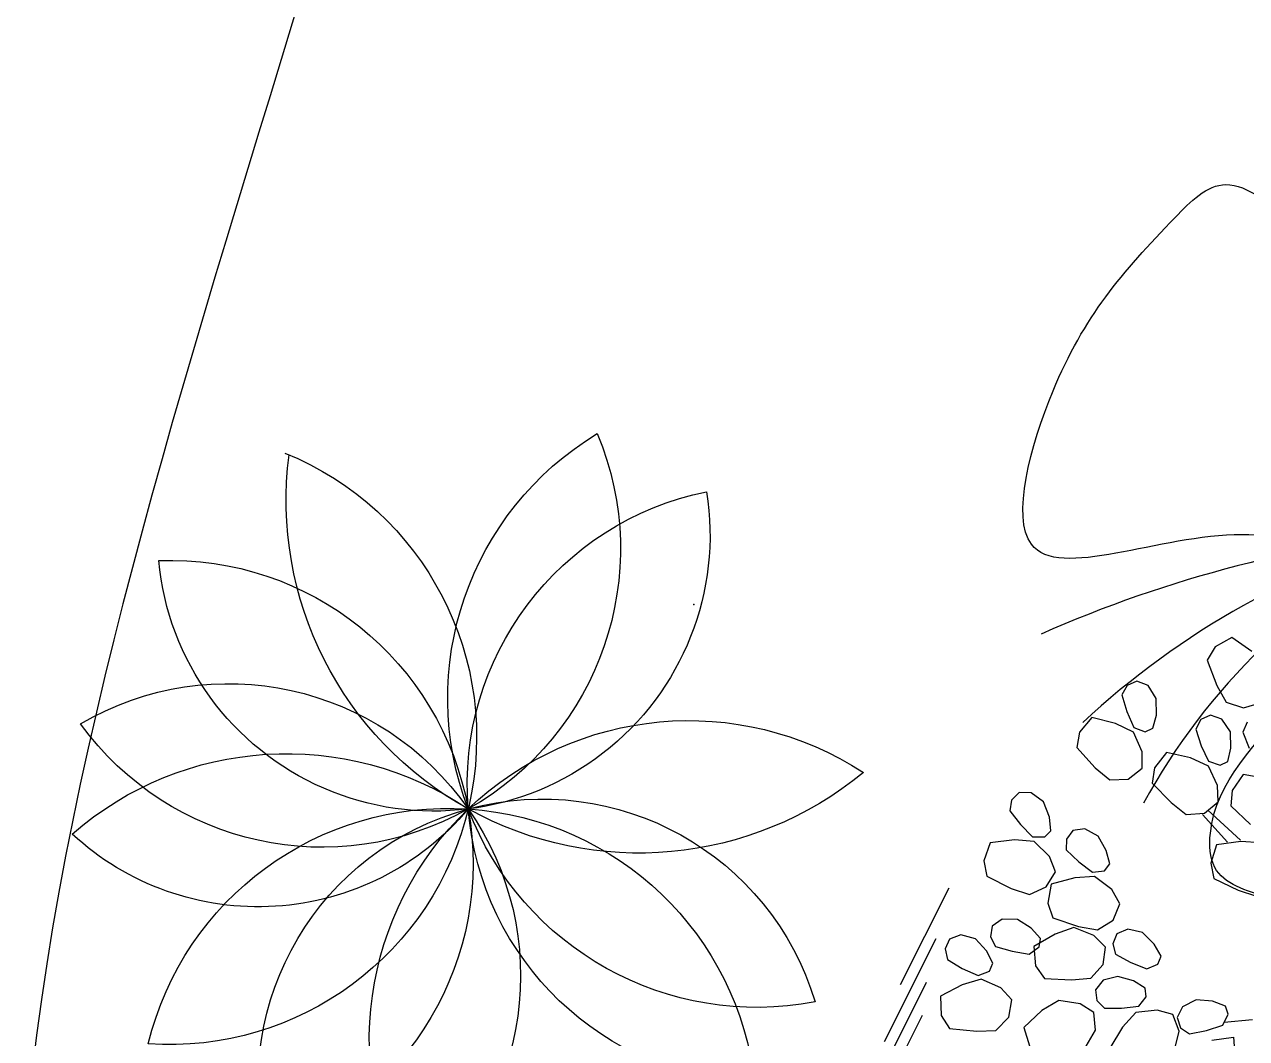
# Model space of a CAD drawing. Extents: x -809667 to 586099, y 3084146 to 3634412.
# Drawn here: x 381299.208 to 381301.242, y 3084290.684 to 3084292.371 of the extents above; entities that cross this region are included whole.
import ezdxf

# ---------------------------------------------------------------- set-up
doc = ezdxf.new("R2010")
doc.units = 0
doc.header["$LTSCALE"] = 0.5
doc.header["$PDSIZE"] = 0.2
doc.layers.get('0').update_dxf_attribs({"linetype": 'CONTINUOUS'})
doc.layers.add('文字', color=7, linetype='CONTINUOUS')
doc.layers.add('树', color=3, linetype='CONTINUOUS')

# ---------------------------------------------------------------- blocks, each defined once
blk = doc.blocks.new('GC0000')
at = {"linetype": 'Continuous'}
blk.add_point((0, 0), dxfattribs=at)
blk = doc.blocks.new('白玉兰')
at = {"color": 0}
for centre, radius, start, end in [((-1260.5, 1665), 2054.4, 309.3934, 347.1655), ((-713.2, 1844.3), 1941, 291.8214, 332.6346), ((-478.2, 2077.5), 2115.2, 283.2993, 320.8528), ((-4728.7, -6984.2), 8428.8, 56.1879, 65.279), ((-1147.9, -2037), 2310.3, 61.625, 95.1491), ((-559.1, -2135.4), 2213.8, 76.7033, 111.4018), ((4370.8, -555.9), 4391.8, 172.1708, 190.6677), ((2826.9, 106.7), 2820.8, 182.2544, 209.8868), ((2146.3, 475.3), 2185, 193.3063, 228.4107)]:
    blk.add_arc(centre, radius, start, end, dxfattribs=at)
for points in [[(-33.3, 16.4), (-232.9, 72.7), (-341.9, 562), (-1253.8, 922.5), (-424.6, 1375.2), (-32.9, 1391.9), (376.3, 1386), (477, 1090.9), (236.3, 716.3), (184.7, 276.9), (29.2, 67), (-7.3, 17.6)], [(8.3, 30.7), (154.9, 177.4), (635.1, 33.7), (1394.9, 653.5), (1385.2, -291.2), (1208.5, -641.2), (1003.6, -995.4), (696.9, -939.3), (487.4, -546.3), (129.3, -286.7), (21.9, -48.6), (-3.3, 7.4)], [(36.1, -22.3), (98.6, -219.9), (-250.5, -579.7), (-51.2, -1539.8), (-884.9, -1095.2), (-1113.8, -777), (-1333.5, -431.7), (-1142.2, -185.6), (-696.9, -181.1), (-301.3, 16.9), (-40.5, 2.3), (20.8, -1.2)]]:
    blk.add_open_spline(points, degree=3, knots=[0, 0, 0, 0, 621.989778, 1340.944545, 1869.007736, 2592.427455, 2798.699245, 2915.827596, 3435.261502, 4029.77129, 4212.300518, 4212.300518, 4212.300518, 4212.300518], dxfattribs=at)
blk = doc.blocks.new('A$C46A015EA')
at = {"layer": '树', "color": 0, "linetype": 'Continuous'}
for centre, radius, start, end in [((1.3283, 4.0957), 1.9685, 227.56436, 31.33046), ((4.1013, 3.6261), 1.8496, 126.16905, 303.0486), ((0.7978, 3.4752), 1.9955, 251.81629, 53.749), ((3.7714, 4.1878), 2.0053, 153.43956, 313.58607), ((2.0899, 4.4107), 1.8992, 199.3601, 10.49099), ((4.6444, 2.7962), 2.0772, 109.31842, 262.8778), ((0.796, 2.5821), 1.783, 359.79096, 92.47149), ((2.8144, 4.6818), 2.1194, 188.63986, 263.62259), ((0.7622, 1.8986), 1.9389, 297.02452, 103.84892), ((1.2569, 1.36), 1.796, 310.77885, 134.4149), ((3.9565, 1.2038), 1.9441, 51.98023, 218.25708), ((3.5462, 0.8149), 2.0088, 38.87776, 198.68157), ((2.1299, 0.3263), 2.2937, 10.26666, 147.15184)]:
    blk.add_arc(centre, radius, start, end, dxfattribs=at)
blk = doc.blocks.new('紫薇')
at = {"color": 0}
for p, q in [((-21.4, 461), (-5.1, 483.2)), ((-5.1, 483.2), (16.1, 479.2)), ((16.1, 479.2), (29.3, 467.9)), ((29.3, 467.9), (28, 437.4)), ((101.2, 461.5), (111.7, 470.2)), ((111.7, 470.2), (123.7, 469.1)), ((123.7, 469.1), (132.7, 461)), ((97.2, 444.8), (101.2, 461.5)), ((132.7, 461), (133.3, 441.5)), ((102.9, 427.3), (97.2, 444.8)), ((133.3, 441.5), (131.5, 422.2)), ((149.5, 432.7), (172.7, 447.5)), ((172.7, 447.5), (191, 436.1)), ((28, 437.4), (24, 416.1)), ((111.4, 414.4), (102.9, 427.3)), ((133.5, 417.2), (149.5, 432.7)), ((191, 436.1), (199.3, 420.8)), ((24, 416.1), (7.4, 403.9)), ((121, 413.5), (111.4, 414.4)), ((131.5, 422.2), (121, 413.5)), ((131.3, 393.1), (133.5, 417.2)), ((199.3, 420.8), (187, 392.8)), ((7.4, 403.9), (-12.5, 403.2)), ((30, 383.1), (34.5, 399.6)), ((34.5, 399.6), (45.2, 408)), ((45.2, 408), (57.2, 406.6)), ((57.2, 406.6), (65.9, 398.2)), ((8.6, 387.4), (16.8, 378.5)), ((65.9, 398.2), (66, 378.7)), ((136.9, 375.6), (131.3, 393.1)), ((187, 392.8), (175.6, 374.5)), ((254.3, 374.8), (264, 388.8)), ((264, 388.8), (276.9, 393.2)), ((276.9, 393.2), (287.8, 387.8)), ((287.8, 387.8), (293.2, 377)), ((16.8, 378.5), (15.9, 359.1)), ((35.2, 365.4), (30, 383.1)), ((66, 378.7), (63.7, 359.5)), ((81.9, 369.5), (105.5, 383.7)), ((105.5, 383.7), (123.5, 371.7)), ((123.5, 371.7), (131.4, 356.2)), ((155.7, 369), (136.9, 375.6)), ((175.6, 374.5), (155.7, 369)), ((253.2, 356.4), (254.3, 374.8)), ((293.2, 377), (286.7, 358.6)), ((43.3, 352.3), (35.2, 365.4)), ((63.7, 359.5), (52.9, 351.1)), ((65.5, 354.4), (81.9, 369.5)), ((286.7, 358.6), (278.1, 341.3)), ((52.9, 351.1), (43.3, 352.3)), ((62.6, 330.5), (65.5, 354.4)), ((131.4, 356.2), (118.3, 328.6)), ((256.5, 341.3), (253.2, 356.4)), ((278.1, 335.9), (298.6, 344.6)), ((298.6, 344.6), (325.6, 350)), ((325.6, 350), (338.6, 332.8)), ((7.1, 320), (31.4, 332.9)), ((31.4, 332.9), (48.8, 320)), ((67.7, 312.8), (62.6, 330.5)), ((208.1, 318.7), (219.7, 331.2)), ((219.7, 331.2), (233.1, 333.7)), ((233.1, 333.7), (243, 326.8)), ((265.1, 337), (256.5, 341.3)), ((278.1, 341.3), (265.1, 337)), ((267.3, 314.3), (278.1, 335.9)), ((338.6, 332.8), (340.8, 315.5)), ((48.8, 320), (55.8, 304.1)), ((118.3, 328.6), (106.4, 310.5)), ((204.4, 300.6), (208.1, 318.7)), ((243, 326.8), (246.9, 315.4)), ((471.3, 230.6), (385.3, 316.6)), ((55.8, 304.1), (41.2, 277.2)), ((57.6, 263.9), (81.7, 307.4)), ((86.3, 305.7), (67.7, 312.8)), ((72.1, 266.3), (89, 305)), ((106.4, 310.5), (86.3, 305.7)), ((246.9, 315.4), (237.9, 298.1)), ((266.3, 295.9), (267.3, 314.3)), ((340.8, 315.5), (319.2, 293.8)), ((205.5, 285.2), (204.4, 300.6)), ((237.9, 298.1), (226.9, 282.2)), ((281.4, 283), (266.3, 295.9)), ((319.2, 293.8), (301.9, 280.8)), ((213.5, 279.7), (205.5, 285.2)), ((212.4, 256.9), (226.1, 276.8)), ((226.9, 282.2), (213.5, 279.7)), ((226.1, 276.8), (247.7, 282.5)), ((247.7, 282.5), (275.2, 284.1)), ((275.2, 284.1), (285.6, 265.2)), ((301.9, 280.8), (281.4, 283)), ((37.1, 253.9), (57.7, 262.3)), ((57.7, 262.3), (84.7, 267.5)), ((84.7, 267.5), (97.5, 250)), ((285.6, 265.2), (285.3, 247.7)), ((323.7, 258.6), (339.8, 264.3)), ((339.8, 264.3), (352.8, 260.3)), ((375.4, 252.7), (389.5, 262.3)), ((389.5, 262.3), (403.2, 261.7)), ((403.2, 261.7), (411.3, 252.8)), ((508.8, 175.5), (417.1, 267.1)), ((97.5, 250), (99.5, 232.7)), ((208.8, 238.9), (212.4, 256.9)), ((285.3, 247.7), (260.9, 229.4)), ((312.1, 244.3), (323.7, 258.6)), ((352.8, 260.3), (358.4, 249.6)), ((358.4, 249.6), (356.5, 237.6)), ((367.8, 235.9), (375.4, 252.7)), ((411.3, 252.8), (412.5, 240.7)), ((221.9, 223.9), (208.8, 238.9)), ((305.9, 230.1), (312.1, 244.3)), ((356.5, 237.6), (340.5, 226.5)), ((365.4, 220.7), (367.8, 235.9)), ((412.5, 240.7), (399.8, 225.9)), ((99.5, 232.7), (77.7, 211.3)), ((241.9, 218.9), (221.9, 223.9)), ((260.9, 229.4), (241.9, 218.9)), ((247.9, 214.3), (266.4, 229.8)), ((266.4, 229.8), (288.7, 229.6)), ((288.7, 229.6), (315.6, 223.8)), ((310.3, 221.6), (305.9, 230.1)), ((323.4, 217.5), (310.3, 221.6)), ((315.6, 223.8), (320.6, 202.8)), ((340.5, 226.5), (323.4, 217.5)), ((371.9, 213.5), (365.4, 220.7)), ((399.8, 225.9), (385.5, 212.9)), ((528.7, 137.8), (442.7, 223.9)), ((77.7, 211.3), (60.3, 198.5)), ((194.8, 200.1), (209.3, 209.1)), ((209.3, 209.1), (222.9, 207.9)), ((222.9, 207.9), (230.7, 198.7)), ((239.6, 197.9), (247.9, 214.3)), ((365.7, 191.6), (383.6, 207.9)), ((385.5, 212.9), (371.9, 213.5)), ((383.6, 207.9), (405.9, 208.5)), ((405.9, 208.5), (433, 203.9)), ((186.5, 183.7), (194.8, 200.1)), ((230.7, 198.7), (231.3, 186.6)), ((248.3, 180), (239.6, 197.9)), ((320.6, 202.8), (315.7, 186.1)), ((433, 203.9), (438.9, 183.1)), ((183.4, 168.5), (186.5, 183.7)), ((231.3, 186.6), (218.1, 172.4)), ((266.3, 169.8), (248.3, 180)), ((315.7, 186.1), (287.3, 174.9)), ((358.1, 174.8), (365.7, 191.6)), ((438.9, 183.1), (434.7, 166.2)), ((542.3, 106.5), (458.9, 190)), ((189.7, 161.1), (183.4, 168.5)), ((218.1, 172.4), (203.3, 159.9)), ((287.3, 174.9), (266.3, 169.8)), ((367.5, 157.3), (358.1, 174.8)), ((434.7, 166.2), (406.7, 153.8)), ((203.3, 159.9), (189.7, 161.1)), ((211.7, 140), (221.6, 151.8)), ((221.6, 151.8), (236.8, 162.3)), ((236.8, 162.3), (253.8, 163.3)), ((253.8, 163.3), (265.2, 155.7)), ((265.2, 155.7), (267.6, 143.9)), ((286.8, 146.4), (308.2, 157.6)), ((308.2, 157.6), (329.9, 152.6)), ((329.9, 152.6), (355, 141.2)), ((385.9, 147.9), (367.5, 157.3)), ((406.7, 153.8), (385.9, 147.9)), ((213.6, 130.5), (211.7, 140)), ((267.6, 143.9), (262.4, 133)), ((275.1, 132.1), (286.8, 146.4)), ((355, 141.2), (355.4, 119.6)), ((225, 122.9), (213.6, 130.5)), ((244, 126.8), (225, 122.9)), ((262.4, 133), (244, 126.8)), ((279.8, 112.7), (275.1, 132.1)), ((191.6, 102), (206.7, 112.4)), ((206.7, 112.4), (230.4, 117.2)), ((230.4, 117.2), (249.9, 106.4)), ((295.2, 99), (279.8, 112.7)), ((132.5, 92.4), (144.6, 102.1)), ((144.6, 102.1), (161.5, 109.3)), ((161.5, 109.3), (178.4, 106.9)), ((178.4, 106.9), (188.1, 97.2)), ((188.1, 97.2), (188.1, 85.1)), ((190.7, 82.1), (191.6, 102)), ((249.9, 106.4), (270.8, 88.4)), ((132.5, 82.7), (132.5, 92.4)), ((142.2, 73.1), (132.5, 82.7)), ((188.1, 85.1), (180.8, 75.5)), ((108.3, 68.2), (139.8, 75.5)), ((161.5, 73.1), (142.2, 73.1)), ((180.8, 75.5), (161.5, 73.1)), ((201.6, 64.6), (190.7, 82.1)), ((159.1, 61), (134.9, 56.2)), ((134.9, 56.2), (139.8, 36.8))]:
    blk.add_line(p, q, dxfattribs=at)
blk = doc.blocks.new('123213')
at = {"layer": '文字', "color": 8, "linetype": 'Continuous'}
for points, knots in [([(381894.0902, 3087161.4253), (381894.1217, 3087161.1251), (381894.153, 3087160.8276), (381894.2571, 3087159.9531), (381894.3406, 3087159.3938), (381894.5573, 3087158.4997), (381894.674, 3087158.1435), (381894.9693, 3087157.5101), (381895.1476, 3087157.2349), (381895.4947, 3087156.8656), (381895.6383, 3087156.7442), (381895.9791, 3087156.5077), (381896.1727, 3087156.3951), (381896.7929, 3087156.0698), (381897.2633, 3087155.8668), (381898.015, 3087155.4849), (381898.2971, 3087155.3283), (381898.7804, 3087154.9941), (381898.9873, 3087154.8236), (381899.3536, 3087154.4517), (381899.516, 3087154.2509), (381900.0785, 3087153.4275), (381900.3458, 3087152.7318), (381900.7486, 3087151.2961), (381900.8839, 3087150.5525), (381901.152, 3087149.1134), (381901.2851, 3087148.4179), (381901.5761, 3087147.4416), (381901.7017, 3087147.1076), (381902.0204, 3087146.4802), (381902.22, 3087146.2034), (381902.7123, 3087145.7084), (381903.002, 3087145.4928), (381903.9688, 3087144.941), (381904.7595, 3087144.6781), (381906.5317, 3087144.2868), (381907.5108, 3087144.1573), (381908.7935, 3087144.0113), (381909.071, 3087143.981), (381909.3494, 3087143.9506), (381909.3535, 3087143.9502), (381909.3576, 3087143.9497), (381909.3618, 3087143.9493), (381910.0186, 3087143.8776), (381910.6755, 3087143.8059), (381911.3324, 3087143.7342)], [0, 0, 0, 0, 0.809904, 0.809904, 2.429711, 2.429711, 3.66837, 3.66837, 4.926642, 4.926642, 5.673722, 5.673722, 6.420801, 6.420801, 7.887995, 7.887995, 8.767827, 8.767827, 9.468061, 9.468061, 10.168296, 10.168296, 12.19742, 12.19742, 14.226544, 14.226544, 16.255668, 16.255668, 17.461197, 17.461197, 18.836307, 18.836307, 20.211417, 20.211417, 22.844117, 22.844117, 25.476818, 25.476818, 26.19649, 26.19649, 26.19649, 26.207121, 26.207121, 26.207121, 27.904975, 27.904975, 27.904975, 27.904975]), ([(381893.4935, 3087161.3626), (381893.6975, 3087159.42), (381894.0535, 3087156.0303), (381900.9533, 3087154.4652), (381899.5151, 3087144.4202), (381906.1116, 3087143.7004), (381909.2843, 3087143.3542), (381909.2843, 3087143.3542), (381909.2843, 3087143.3542), (381909.2843, 3087143.3542), (381909.956, 3087143.2809), (381910.6276, 3087143.2076), (381911.2993, 3087143.1343)], [0, 0, 0, 0, 5.241042, 9.145642, 17.995634, 26.196498, 26.196498, 26.196498, 26.196498, 26.196498, 26.196498, 27.932578, 27.932578, 27.932578, 27.932578]), ([(381891.2895, 3087160.3868), (381892.5905, 3087158.9299), (381894.8608, 3087156.3877), (381891.3814, 3087150.2273), (381899.785, 3087144.5397), (381895.8836, 3087139.1721), (381894.0072, 3087136.5904), (381894.0072, 3087136.5904), (381894.0072, 3087136.5904), (381894.0072, 3087136.5904), (381893.5043, 3087135.8986), (381893.0015, 3087135.2068), (381892.4987, 3087134.515)], [0, 0, 0, 0, 5.241042, 9.145642, 17.995634, 26.196498, 26.196498, 26.196498, 26.196498, 26.196498, 26.196498, 28.394084, 28.394084, 28.394084, 28.394084]), ([(381890.8419, 3087159.9871), (381891.043, 3087159.762), (381891.2422, 3087159.5389), (381891.8197, 3087158.874), (381892.1776, 3087158.4361), (381892.6939, 3087157.6747), (381892.8791, 3087157.3488), (381893.1496, 3087156.7045), (381893.2335, 3087156.3875), (381893.2735, 3087155.8822), (381893.2669, 3087155.6943), (381893.2129, 3087155.283), (381893.1661, 3087155.064), (381892.9901, 3087154.3862), (381892.8242, 3087153.9014), (381892.6016, 3087153.0881), (381892.5279, 3087152.774), (381892.4505, 3087152.1916), (381892.4376, 3087151.9238), (381892.4666, 3087151.4026), (381892.5061, 3087151.1474), (381892.7377, 3087150.1775), (381893.073, 3087149.5119), (381893.8652, 3087148.2485), (381894.3248, 3087147.6485), (381895.21, 3087146.4827), (381895.6354, 3087145.9166), (381896.1626, 3087145.0449), (381896.3254, 3087144.7273), (381896.5757, 3087144.0696), (381896.6465, 3087143.7358), (381896.682, 3087143.0385), (381896.6469, 3087142.6792), (381896.4055, 3087141.5925), (381896.0686, 3087140.8303), (381895.1671, 3087139.2552), (381894.6048, 3087138.4433), (381893.8506, 3087137.3955), (381893.6865, 3087137.1697), (381893.5218, 3087136.9432), (381893.5194, 3087136.9398), (381893.5169, 3087136.9365), (381893.5145, 3087136.9331), (381893.0304, 3087136.2671), (381892.5464, 3087135.6011), (381892.0623, 3087134.9351)], [0, 0, 0, 0, 0.809904, 0.809904, 2.429711, 2.429711, 3.66837, 3.66837, 4.926642, 4.926642, 5.673722, 5.673722, 6.420801, 6.420801, 7.887995, 7.887995, 8.767827, 8.767827, 9.468061, 9.468061, 10.168296, 10.168296, 12.19742, 12.19742, 14.226544, 14.226544, 16.255668, 16.255668, 17.461197, 17.461197, 18.836307, 18.836307, 20.211417, 20.211417, 22.844117, 22.844117, 25.476818, 25.476818, 26.19649, 26.19649, 26.19649, 26.207121, 26.207121, 26.207121, 28.322681, 28.322681, 28.322681, 28.322681])]:
    blk.add_open_spline(points, degree=3, knots=knots, dxfattribs=at)
for name, p, xscale, yscale, zscale, rotation in [('白玉兰', (381895.3944, 3087153.2043), 0.000488079804927111, 0.000488079804927111, 0.04880798235096967, 283.1089006423777), ('A$C46A015EA', (381893.7185, 3087153.6654), -0.2560000000000002, 0.2560000000000001, 0.2560000000000001, 139.7590933901361), ('紫薇', (381895.286, 3087152.3397), -0.00148055020779717, 0.00148055020779717, 0.00148055020779717, 18.39408185160881)]:
    blk.add_blockref(name, p, dxfattribs=dict(at, xscale=xscale, yscale=yscale, zscale=zscale, rotation=rotation))
at = {"layer": '文字', "color": 8, "linetype": 'Continuous', "rotation": 283.1089006423777}
blk.add_blockref('GC0000', (381894.1718, 3087153.0756), dxfattribs=at)

msp = doc.modelspace()

# ---------------------------------------------------------------- block references
at = {"layer": '文字', "color": 8}
msp.add_blockref('123213', (-593.8497, -2861.6696), dxfattribs=at)

doc.saveas('drawing.dxf')
